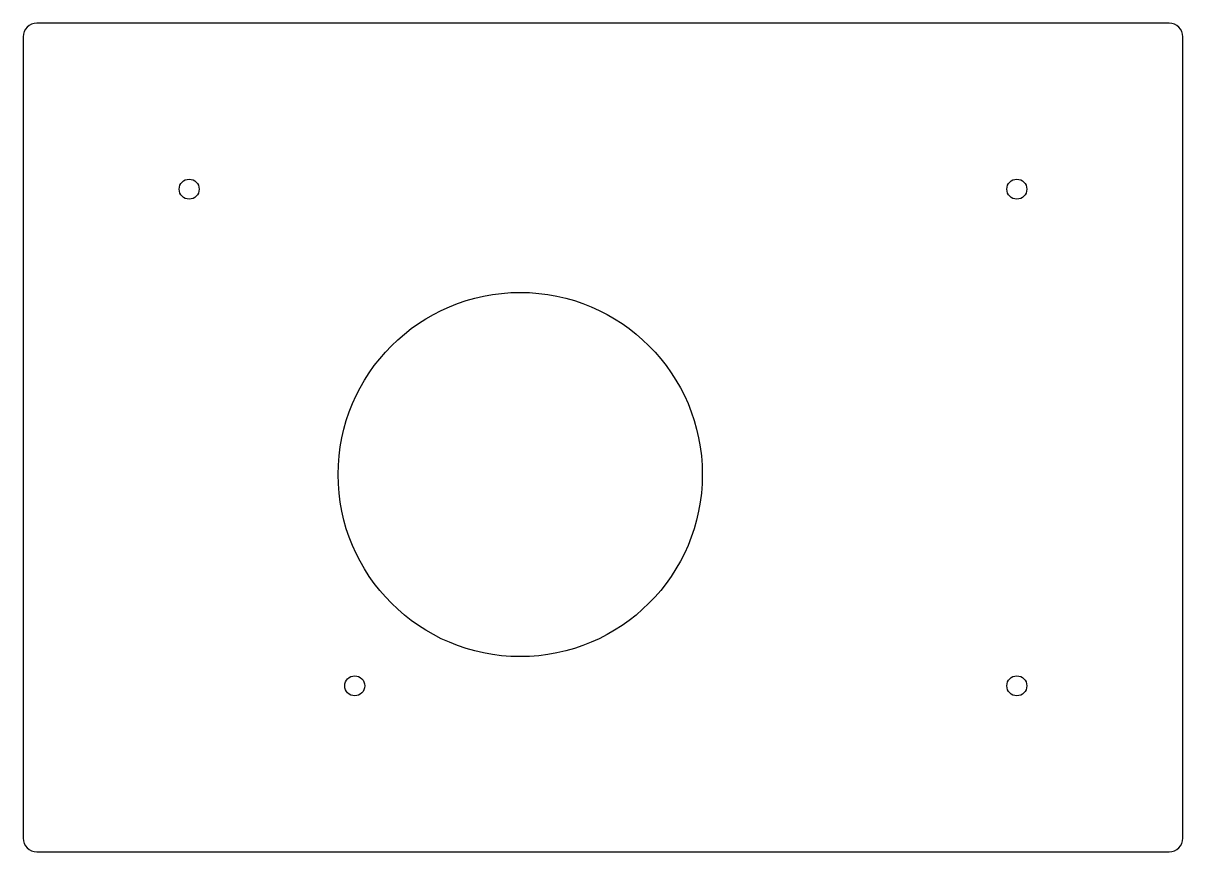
# Model space of a CAD drawing. Header units: millimetres. Extents: x -133 to 0, y -95 to 0.
import ezdxf

# ---------------------------------------------------------------- set-up
doc = ezdxf.new("R2010")
doc.units = ezdxf.units.MM
doc.layers.get('0').update_dxf_attribs({"linetype": 'CONTINUOUS'})

msp = doc.modelspace()

# ---------------------------------------------------------------- linework, layer by layer
msp.add_lwpolyline([(-1.5, -95.05, 0.414214), (0.05, -93.5), (0.05, -1.5, 0.414214), (-1.5, 0.05), (-131.5, 0.05, 0.414214), (-133.05, -1.5), (-133.05, -93.5, 0.414214), (-131.5, -95.05)], format="xyb", close=True)
for centre, radius in [((-114, -19), 1.15), ((-19, -19), 1.15), ((-76, -51.75), 20.9), ((-95, -76), 1.15), ((-19, -76), 1.15)]:
    msp.add_circle(centre, radius)

doc.saveas('drawing.dxf')
